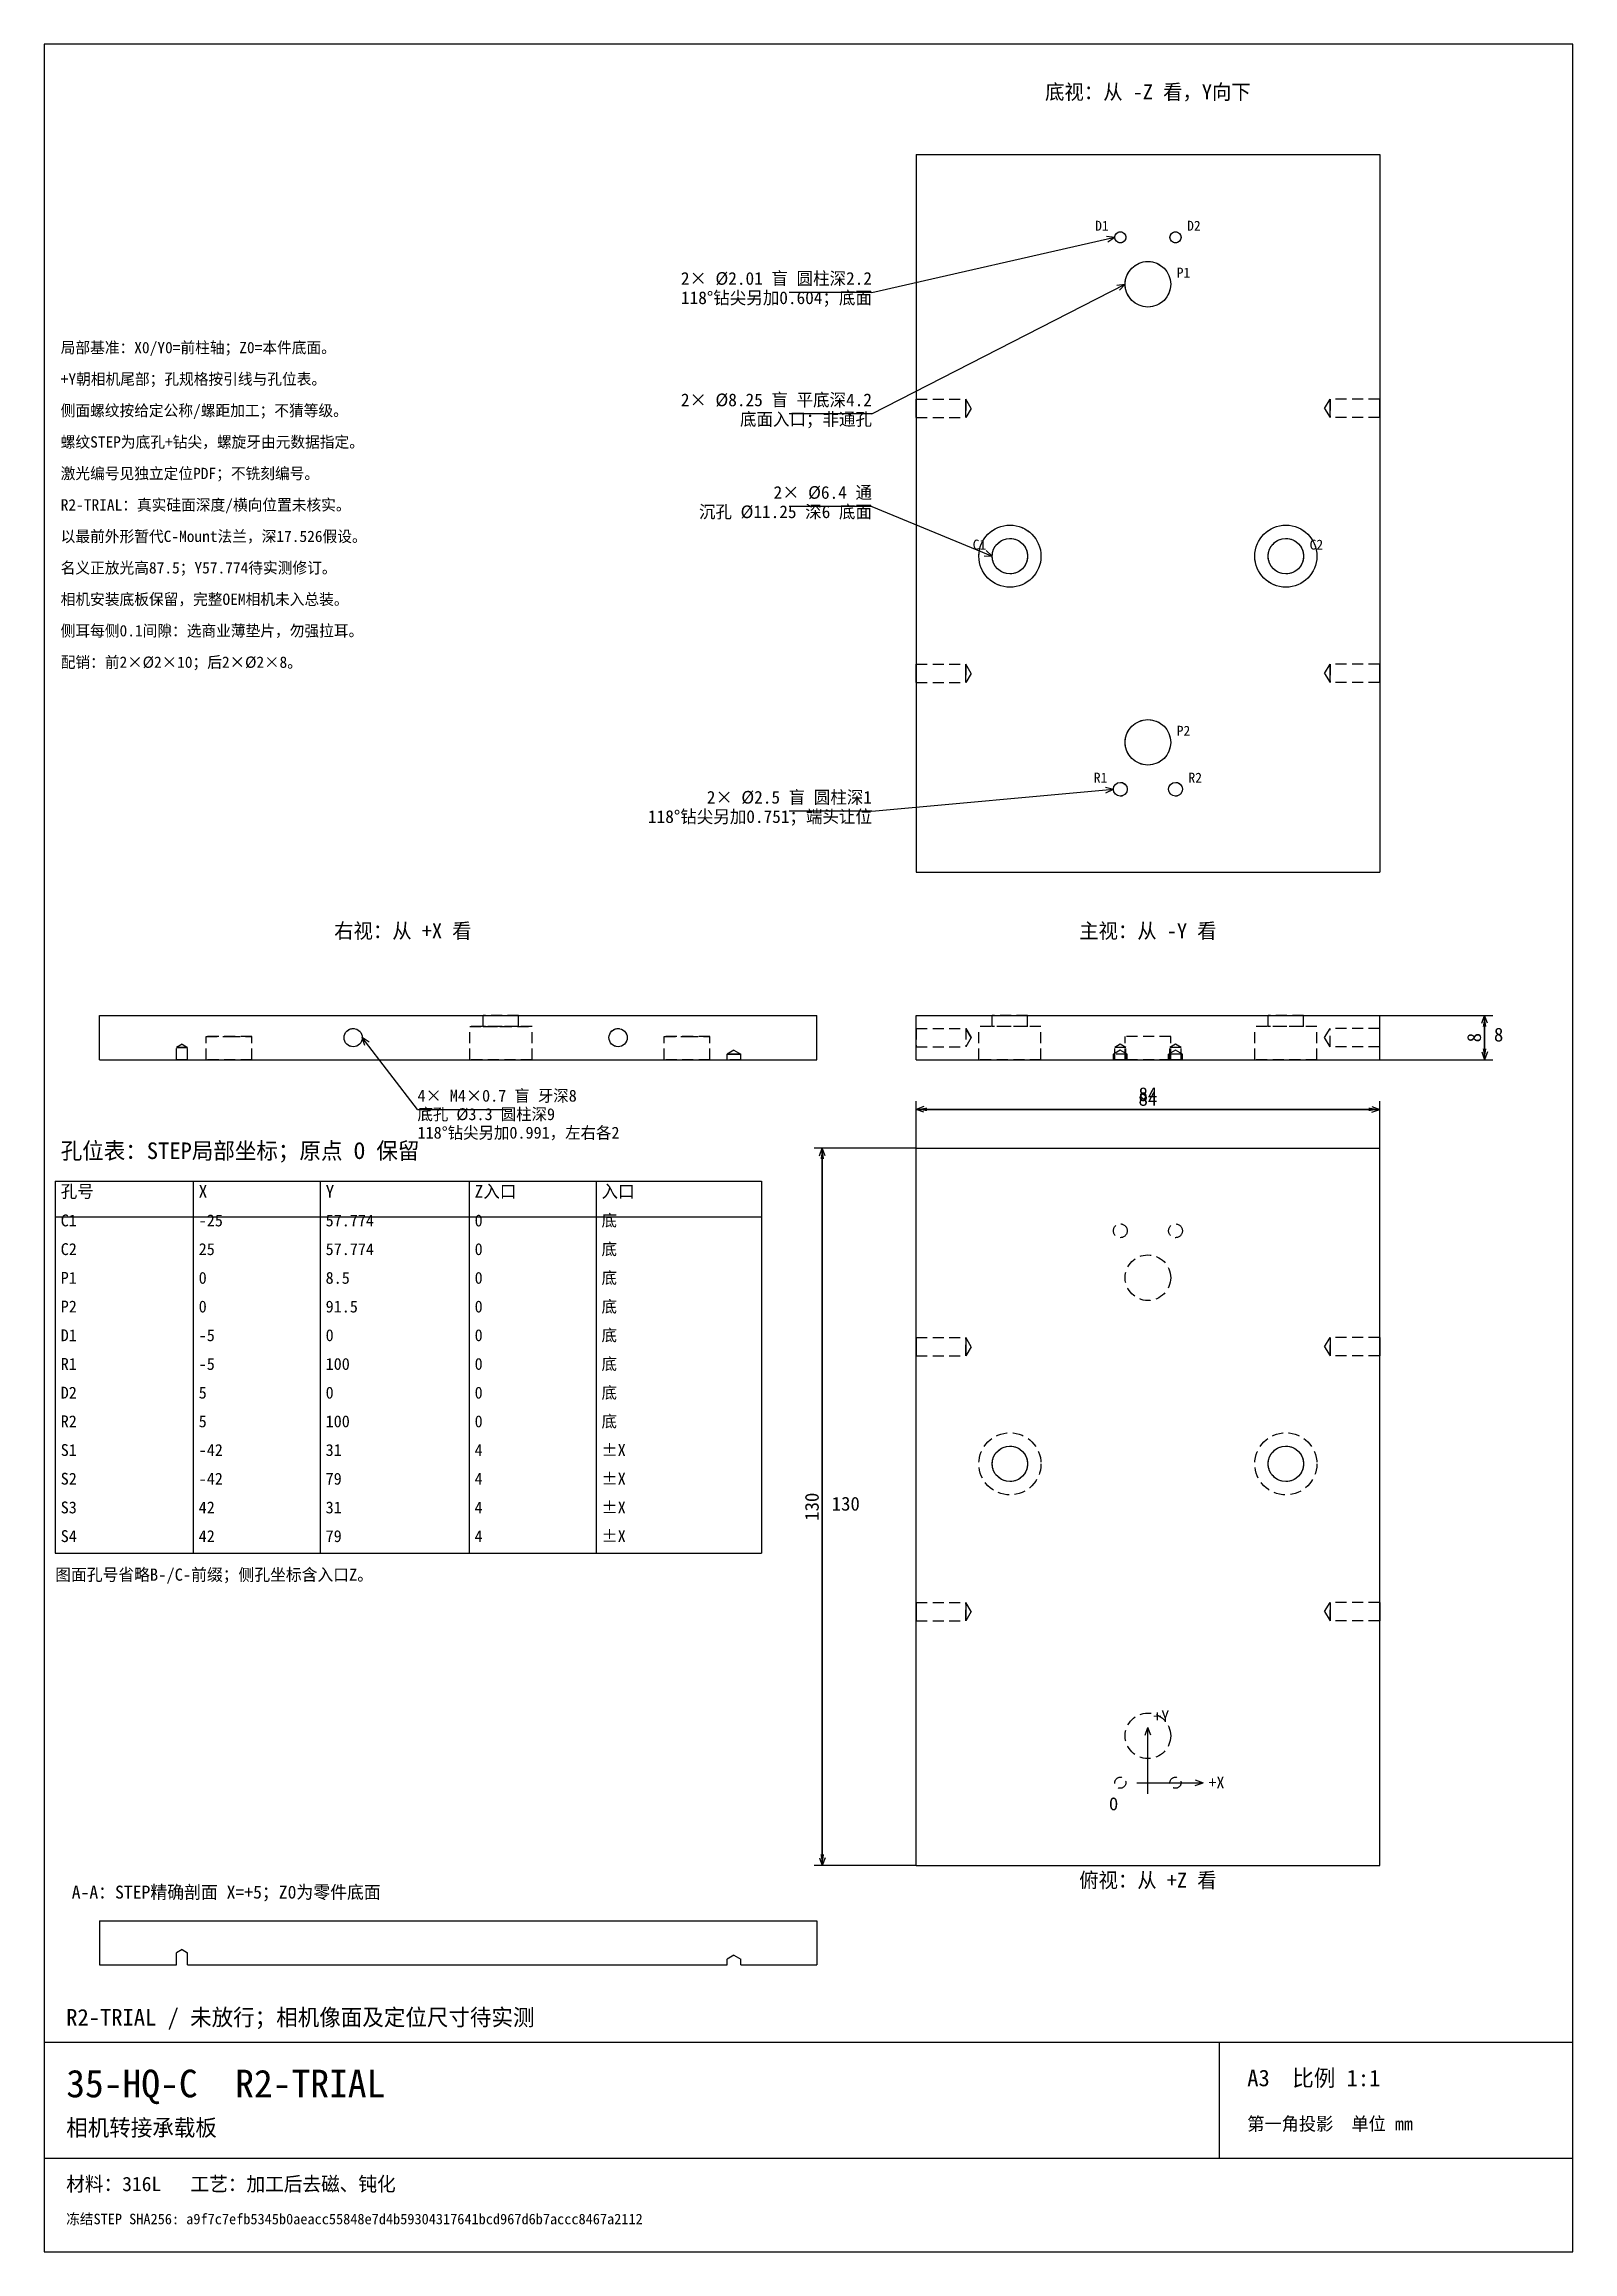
# Model space of a CAD drawing. Header units: millimetres. Extents: x 10 to 287, y 10 to 410.
import ezdxf
from ezdxf.enums import TextEntityAlignment as Align

# ---------------------------------------------------------------- set-up
doc = ezdxf.new("R2010")
doc.units = ezdxf.units.MM
doc.linetypes.add('ZZHIDDEN', pattern=[3, 2, -1])
for name, color, linetype in [('ANNOTATIONS', 3, 'Continuous'), ('DATUM', 1, 'Continuous'), ('DIMENSIONS', 2, 'Continuous'), ('HIDDEN', 8, 'ZZHIDDEN'), ('VISIBLE', 7, 'Continuous')]:
    doc.layers.add(name, color=color, linetype=linetype)
doc.dimstyles.new('ZZ_MM', dxfattribs={"dimtxt": 2.5, "dimasz": 2, "dimexe": 1.5, "dimexo": 1, "dimtad": 1, "dimdec": 3, "dimcen": 2.5, "dimazin": 3, "dimtfac": 1, "dimtmove": 0, "dimatfit": 3})

msp = doc.modelspace()

# ---------------------------------------------------------------- linework, layer by layer
at = {"layer": 'ANNOTATIONS'}
for p, q in [((160, 365), (203.995, 375)), ((202.507, 375.1892), (203.995, 375)), ((202.735, 374.1861), (203.995, 375)), ((160, 365), (145, 365)), ((160, 343), (205.875, 366.5)), ((204.3864, 366.3154), (205.875, 366.5)), ((204.8554, 365.3998), (205.875, 366.5)), ((160, 343), (145, 343)), ((160, 326.226), (145, 326.226)), ((160, 326.226), (181.8, 317.226)), ((180.3013, 317.2883), (181.8, 317.226)), ((180.6938, 318.2391), (181.8, 317.226)), ((160, 271), (203.75, 275)), ((202.3, 275.3839), (203.75, 275)), ((202.3936, 274.3595), (203.75, 275)), ((160, 271), (145, 271)), ((77.65, 217), (67.65, 230)), ((68.1014, 228.5695), (67.65, 230)), ((68.9168, 229.1967), (67.65, 230)), ((77.65, 217), (93.65, 217)), ((12, 204), (12, 136.6)), ((12, 204), (140, 204)), ((37, 204), (37, 136.6)), ((60, 204), (60, 136.6)), ((87, 204), (87, 136.6)), ((110, 204), (110, 136.6)), ((140, 204), (140, 136.6)), ((12, 197.5), (140, 197.5)), ((12, 136.6), (140, 136.6))]:
    msp.add_line(p, q, dxfattribs=at)
at = {"layer": 'DATUM'}
for p, q in [((209.4857, 103.5909), (210, 105)), ((210, 95), (210, 105)), ((210.5143, 103.5909), (210, 105)), ((210, 93), (210, 97)), ((208, 95), (212, 95)), ((210, 95), (220, 95)), ((218.5909, 95.5143), (220, 95)), ((218.5909, 94.4857), (220, 95))]:
    msp.add_line(p, q, dxfattribs=at)
at = {"layer": 'DIMENSIONS'}
for p, q in [((252, 234), (272, 234)), ((270.4857, 232.5909), (271, 234)), ((271, 234), (271, 226)), ((271, 226), (271, 234)), ((271.5143, 232.5909), (271, 234)), ((252, 226), (272, 226)), ((270.4857, 227.4091), (271, 226)), ((271.5143, 227.4091), (271, 226)), ((168, 210), (168, 218)), ((169.4091, 217.5143), (168, 217)), ((252, 217), (168, 217)), ((169.4091, 216.4857), (168, 217)), ((168, 217), (252, 217)), ((250.5909, 217.5143), (252, 217)), ((250.5909, 216.4857), (252, 217)), ((252, 210), (252, 218)), ((150.4857, 208.5909), (151, 210)), ((151, 210), (151, 80)), ((151, 80), (151, 210)), ((151.5143, 208.5909), (151, 210)), ((168, 210), (152, 210)), ((150.4857, 81.4091), (151, 80)), ((151.5143, 81.4091), (151, 80)), ((168, 80), (152, 80))]:
    msp.add_line(p, q, dxfattribs=at)
at = {"layer": 'HIDDEN'}
for p, q in [((168, 390), (168, 260)), ((168, 390), (252, 390)), ((252, 390), (252, 260)), ((168, 344), (168, 345.65)), ((168, 345.65), (168, 342.35)), ((168, 345.65), (177, 345.65)), ((168, 342.35), (168, 344)), ((177, 344), (177, 345.65)), ((177, 345.65), (177, 342.35)), ((177.9914, 344), (177, 345.65)), ((177, 342.35), (177, 344)), ((242.0086, 344), (243, 345.65)), ((242.0086, 344), (243, 342.35)), ((243, 344), (243, 345.65)), ((243, 345.65), (243, 342.35)), ((252, 345.65), (243, 345.65)), ((243, 342.35), (243, 344)), ((252, 344), (252, 345.65)), ((252, 345.65), (252, 342.35)), ((252, 342.35), (252, 344)), ((168, 342.35), (177, 342.35)), ((177.9914, 344), (177, 342.35)), ((252, 342.35), (243, 342.35)), ((168, 296), (168, 297.65)), ((168, 297.65), (168, 294.35)), ((168, 297.65), (177, 297.65)), ((168, 294.35), (168, 296)), ((177, 296), (177, 297.65)), ((177, 297.65), (177, 294.35)), ((177.9914, 296), (177, 297.65)), ((177, 294.35), (177, 296)), ((242.0086, 296), (243, 297.65)), ((242.0086, 296), (243, 294.35)), ((243, 296), (243, 297.65)), ((243, 297.65), (243, 294.35)), ((252, 297.65), (243, 297.65)), ((243, 294.35), (243, 296)), ((252, 296), (252, 297.65)), ((252, 297.65), (252, 294.35)), ((252, 294.35), (252, 296)), ((168, 294.35), (177, 294.35)), ((177.9914, 296), (177, 294.35)), ((252, 294.35), (243, 294.35)), ((168, 260), (252, 260)), ((20, 226), (20, 234)), ((20, 234), (150, 234)), ((98.399, 232), (87.149, 232)), ((87.149, 232), (92.774, 232)), ((87.149, 226), (87.149, 232)), ((95.974, 234), (89.574, 234)), ((89.574, 234), (92.774, 234)), ((89.574, 232), (89.574, 234)), ((95.974, 232), (89.574, 232)), ((89.574, 232), (92.774, 232)), ((92.774, 234), (95.974, 234)), ((92.774, 232), (95.974, 232)), ((92.774, 232), (98.399, 232)), ((95.974, 232), (95.974, 234)), ((98.399, 226), (98.399, 232)), ((150, 226), (150, 234)), ((168, 226), (168, 234)), ((168, 234), (252, 234)), ((190.625, 232), (179.375, 232)), ((179.375, 226), (179.375, 232)), ((188.2, 234), (181.8, 234)), ((181.8, 232), (181.8, 234)), ((188.2, 232), (181.8, 232)), ((188.2, 232), (188.2, 234)), ((190.625, 226), (190.625, 232)), ((240.625, 232), (229.375, 232)), ((229.375, 226), (229.375, 232)), ((238.2, 234), (231.8, 234)), ((231.8, 232), (231.8, 234)), ((238.2, 232), (231.8, 232)), ((238.2, 232), (238.2, 234)), ((240.625, 226), (240.625, 232)), ((252, 226), (252, 234)), ((35, 228.8039), (33.995, 228.2)), ((36.005, 228.2), (33.995, 228.2)), ((33.995, 228.2), (35, 228.2)), ((33.995, 226), (33.995, 228.2)), ((35, 228.8039), (36.005, 228.2)), ((35, 228.2), (36.005, 228.2)), ((36.005, 226), (36.005, 228.2)), ((47.625, 230.2), (39.375, 230.2)), ((39.375, 230.2), (43.5, 230.2)), ((39.375, 226), (39.375, 230.2)), ((43.5, 230.2), (47.625, 230.2)), ((47.625, 226), (47.625, 230.2)), ((130.625, 230.2), (122.375, 230.2)), ((122.375, 230.2), (126.5, 230.2)), ((122.375, 226), (122.375, 230.2)), ((126.5, 230.2), (130.625, 230.2)), ((130.625, 226), (130.625, 230.2)), ((168, 231.65), (168, 228.35)), ((168, 231.65), (177, 231.65)), ((168, 228.35), (177, 228.35)), ((177, 231.65), (177, 228.35)), ((177, 231.65), (177.9914, 230)), ((177.9914, 230), (177, 231.65)), ((177.9914, 230), (177, 228.35)), ((205, 228.8039), (203.995, 228.2)), ((206.005, 228.2), (203.995, 228.2)), ((203.995, 226), (203.995, 228.2)), ((206.005, 228.2), (205, 228.8039)), ((214.125, 230.2), (205.875, 230.2)), ((205.875, 226), (205.875, 230.2)), ((206.005, 226), (206.005, 228.2)), ((215, 228.8039), (213.995, 228.2)), ((216.005, 228.2), (213.995, 228.2)), ((213.995, 226), (213.995, 228.2)), ((214.125, 226), (214.125, 230.2)), ((216.005, 228.2), (215, 228.8039)), ((216.005, 226), (216.005, 228.2)), ((242.0086, 230), (243, 231.65)), ((243, 228.35), (242.0086, 230)), ((243, 228.35), (243, 231.65)), ((252, 231.65), (243, 231.65)), ((252, 228.35), (243, 228.35)), ((252, 228.35), (252, 231.65)), ((20, 226), (150, 226)), ((36.005, 226), (33.995, 226)), ((33.995, 226), (35, 226)), ((35, 226), (36.005, 226)), ((47.625, 226), (39.375, 226)), ((39.375, 226), (43.5, 226)), ((43.5, 226), (47.625, 226)), ((98.399, 226), (87.149, 226)), ((87.149, 226), (92.774, 226)), ((92.774, 226), (98.399, 226)), ((130.625, 226), (122.375, 226)), ((122.375, 226), (126.5, 226)), ((126.5, 226), (130.625, 226)), ((135, 227.7511), (133.75, 227)), ((136.25, 227), (133.75, 227)), ((133.75, 227), (135, 227)), ((133.75, 226), (133.75, 227)), ((136.25, 226), (133.75, 226)), ((133.75, 226), (135, 226)), ((135, 227.7511), (136.25, 227)), ((135, 227), (136.25, 227)), ((135, 226), (136.25, 226)), ((136.25, 226), (136.25, 227)), ((168, 226), (252, 226)), ((190.625, 226), (179.375, 226)), ((205, 227.7511), (203.75, 227)), ((206.25, 227), (203.75, 227)), ((203.75, 226), (203.75, 227)), ((206.25, 226), (203.75, 226)), ((206.005, 226), (203.995, 226)), ((206.25, 227), (205, 227.7511)), ((214.125, 226), (205.875, 226)), ((206.25, 226), (206.25, 227)), ((215, 227.7511), (213.75, 227)), ((216.25, 227), (213.75, 227)), ((213.75, 226), (213.75, 227)), ((216.25, 226), (213.75, 226)), ((216.005, 226), (213.995, 226)), ((216.25, 227), (215, 227.7511)), ((216.25, 226), (216.25, 227)), ((240.625, 226), (229.375, 226)), ((168, 80), (168, 210)), ((168, 210), (252, 210)), ((252, 80), (252, 210)), ((168, 172.35), (168, 175.65)), ((168, 175.65), (168, 174)), ((168, 175.65), (177, 175.65)), ((168, 174), (168, 172.35)), ((168, 172.35), (177, 172.35)), ((177, 172.35), (177, 175.65)), ((177, 175.65), (177, 174)), ((177.9914, 174), (177, 175.65)), ((177, 174), (177, 172.35)), ((177.9914, 174), (177, 172.35)), ((242.0086, 174), (243, 175.65)), ((242.0086, 174), (243, 172.35)), ((243, 172.35), (243, 175.65)), ((243, 175.65), (243, 174)), ((252, 175.65), (243, 175.65)), ((243, 174), (243, 172.35)), ((252, 172.35), (243, 172.35)), ((252, 172.35), (252, 175.65)), ((252, 175.65), (252, 174)), ((252, 174), (252, 172.35)), ((168, 124.35), (168, 127.65)), ((168, 127.65), (168, 126)), ((168, 127.65), (177, 127.65)), ((168, 126), (168, 124.35)), ((168, 124.35), (177, 124.35)), ((177, 124.35), (177, 127.65)), ((177, 127.65), (177, 126)), ((177.9914, 126), (177, 127.65)), ((177, 126), (177, 124.35)), ((177.9914, 126), (177, 124.35)), ((242.0086, 126), (243, 127.65)), ((242.0086, 126), (243, 124.35)), ((243, 124.35), (243, 127.65)), ((243, 127.65), (243, 126)), ((252, 127.65), (243, 127.65)), ((243, 126), (243, 124.35)), ((252, 124.35), (243, 124.35)), ((252, 124.35), (252, 127.65)), ((252, 127.65), (252, 126)), ((252, 126), (252, 124.35)), ((168, 80), (252, 80))]:
    msp.add_line(p, q, dxfattribs=at)
for centre, radius in [((205, 375), 1.005), ((215, 375), 1.005), ((210, 366.5), 4.125), ((185, 317.226), 5.625), ((185, 317.226), 3.2), ((235, 317.226), 5.625), ((235, 317.226), 3.2), ((210, 283.5), 4.125), ((205, 275), 1.25), ((215, 275), 1.25), ((66, 230), 1.65), ((114, 230), 1.65), ((205, 195), 1.25), ((215, 195), 1.25), ((210, 186.5), 4.125), ((185, 152.774), 5.625), ((235, 152.774), 5.625), ((185, 152.774), 3.2), ((235, 152.774), 3.2), ((210, 103.5), 4.125), ((205, 95), 1.005), ((215, 95), 1.005)]:
    msp.add_circle(centre, radius, dxfattribs=at)
at = {"layer": 'VISIBLE'}
for p, q in [((287, 410), (10, 410)), ((10, 410), (10, 10)), ((287, 10), (287, 410)), ((168, 390), (168, 260)), ((168, 390), (252, 390)), ((252, 390), (252, 260)), ((168, 260), (252, 260)), ((20, 226), (20, 234)), ((20, 234), (150, 234)), ((150, 226), (150, 234)), ((168, 226), (168, 234)), ((168, 234), (252, 234)), ((252, 226), (252, 234)), ((20, 226), (150, 226)), ((168, 226), (252, 226)), ((168, 80), (168, 210)), ((168, 210), (252, 210)), ((252, 80), (252, 210)), ((168, 80), (252, 80)), ((20, 70), (20, 62)), ((20, 70), (150, 70)), ((150, 70), (150, 62)), ((35, 64.8039), (33.995, 64.2)), ((33.995, 62), (33.995, 64.2)), ((35, 64.8039), (36.005, 64.2)), ((36.005, 62), (36.005, 64.2)), ((20, 62), (33.995, 62)), ((36.005, 62), (133.75, 62)), ((135, 63.7511), (133.75, 63)), ((133.75, 62), (133.75, 63)), ((135, 63.7511), (136.25, 63)), ((136.25, 62), (136.25, 63)), ((136.25, 62), (150, 62)), ((10, 48), (287, 48)), ((223, 27), (223, 48)), ((10, 27), (287, 27)), ((10, 10), (287, 10))]:
    msp.add_line(p, q, dxfattribs=at)
for centre, radius in [((205, 375), 1.005), ((215, 375), 1.005), ((210, 366.5), 4.125), ((185, 317.226), 5.625), ((185, 317.226), 3.2), ((235, 317.226), 5.625), ((235, 317.226), 3.2), ((210, 283.5), 4.125), ((205, 275), 1.25), ((215, 275), 1.25), ((66, 230), 1.65), ((114, 230), 1.65), ((185, 152.774), 3.2), ((235, 152.774), 3.2)]:
    msp.add_circle(centre, radius, dxfattribs=at)

# ---------------------------------------------------------------- texts
at = {"layer": 'ANNOTATIONS'}
for s, p in [('底视：从 -Z 看，Y向下', (210, 400)), ('右视：从 +X 看', (75, 248)), ('主视：从 -Y 看', (210, 248)), ('俯视：从 +Z 看', (210, 76))]:
    msp.add_text(s, height=2.7, dxfattribs=at).set_placement(p, align=Align.CENTER)
for s, height, p in [('D1', 1.8, (202.895, 376.2)), ('2× Ø2.01 盲 圆柱深2.2', 2.3, (160, 366.4)), ('118°钻尖另加0.604；底面', 2.3, (160, 362.9)), ('2× Ø8.25 盲 平底深4.2', 2.3, (160, 344.4)), ('底面入口；非通孔', 2.3, (160, 340.9)), ('2× Ø6.4 通', 2.3, (160, 327.626)), ('沉孔 Ø11.25 深6 底面', 2.3, (160, 324.126)), ('C1', 1.8, (180.7, 318.426)), ('R1', 1.8, (202.65, 276.2)), ('2× Ø2.5 盲 圆柱深1', 2.3, (160, 272.4)), ('118°钻尖另加0.751；端头让位', 2.3, (160, 268.9))]:
    msp.add_text(s, height=height, dxfattribs=at).set_placement(p, align=Align.RIGHT)
for s, height, p in [('D2', 1.8, (217.105, 376.2)), ('P1', 1.8, (215.225, 367.7)), ('局部基准：X0/Y0=前柱轴；Z0=本件底面。', 2.05, (13, 354)), ('+Y朝相机尾部；孔规格按引线与孔位表。', 2.05, (13, 348.3)), ('侧面螺纹按给定公称/螺距加工；不猜等级。', 2.05, (13, 342.6)), ('螺纹STEP为底孔+钻尖，螺旋牙由元数据指定。', 2.05, (13, 336.9)), ('激光编号见独立定位PDF；不铣刻编号。', 2.05, (13, 331.2)), ('R2-TRIAL：真实硅面深度/横向位置未核实。', 2.05, (13, 325.5)), ('以最前外形暂代C-Mount法兰，深17.526假设。', 2.05, (13, 319.8)), ('C2', 1.8, (239.3, 318.426)), ('名义正放光高87.5；Y57.774待实测修订。', 2.05, (13, 314.1)), ('相机安装底板保留，完整OEM相机未入总装。', 2.05, (13, 308.4)), ('侧耳每侧0.1间隙：选商业薄垫片，勿强拉耳。', 2.05, (13, 302.7)), ('配销：前2×Ø2×10；后2×Ø2×8。', 2.05, (13, 297)), ('P2', 1.8, (215.225, 284.7)), ('R2', 1.8, (217.35, 276.2)), ('4× M4×0.7 盲 牙深8', 2.15, (77.65, 218.4)), ('底孔 Ø3.3 圆柱深9', 2.15, (77.65, 215.05)), ('118°钻尖另加0.991，左右各2', 2.15, (77.65, 211.7)), ('孔位表：STEP局部坐标；原点 O 保留', 3, (13, 208)), ('孔号', 2.3, (13, 201)), ('X', 2.3, (38, 201)), ('Y', 2.3, (61, 201)), ('Z入口', 2.3, (88, 201)), ('入口', 2.3, (111, 201)), ('C1', 2.15, (13, 195.8)), ('-25', 2.15, (38, 195.8)), ('57.774', 2.15, (61, 195.8)), ('0', 2.15, (88, 195.8)), ('底', 2.15, (111, 195.8)), ('C2', 2.15, (13, 190.6)), ('25', 2.15, (38, 190.6)), ('57.774', 2.15, (61, 190.6)), ('0', 2.15, (88, 190.6)), ('底', 2.15, (111, 190.6)), ('P1', 2.15, (13, 185.4)), ('0', 2.15, (38, 185.4)), ('8.5', 2.15, (61, 185.4)), ('0', 2.15, (88, 185.4)), ('底', 2.15, (111, 185.4)), ('P2', 2.15, (13, 180.2)), ('0', 2.15, (38, 180.2)), ('91.5', 2.15, (61, 180.2)), ('0', 2.15, (88, 180.2)), ('底', 2.15, (111, 180.2)), ('D1', 2.15, (13, 175)), ('-5', 2.15, (38, 175)), ('0', 2.15, (61, 175)), ('0', 2.15, (88, 175)), ('底', 2.15, (111, 175)), ('底', 2.15, (111, 169.8)), ('R1', 2.15, (13, 169.8)), ('-5', 2.15, (38, 169.8)), ('100', 2.15, (61, 169.8)), ('0', 2.15, (88, 169.8)), ('D2', 2.15, (13, 164.6)), ('5', 2.15, (38, 164.6)), ('0', 2.15, (61, 164.6)), ('0', 2.15, (88, 164.6)), ('底', 2.15, (111, 164.6)), ('R2', 2.15, (13, 159.4)), ('5', 2.15, (38, 159.4)), ('100', 2.15, (61, 159.4)), ('0', 2.15, (88, 159.4)), ('底', 2.15, (111, 159.4)), ('S1', 2.15, (13, 154.2)), ('-42', 2.15, (38, 154.2)), ('31', 2.15, (61, 154.2)), ('4', 2.15, (88, 154.2)), ('±X', 2.15, (111, 154.2)), ('S2', 2.15, (13, 149)), ('-42', 2.15, (38, 149)), ('79', 2.15, (61, 149)), ('4', 2.15, (88, 149)), ('±X', 2.15, (111, 149)), ('S3', 2.15, (13, 143.8)), ('42', 2.15, (38, 143.8)), ('31', 2.15, (61, 143.8)), ('4', 2.15, (88, 143.8)), ('±X', 2.15, (111, 143.8)), ('S4', 2.15, (13, 138.6)), ('42', 2.15, (38, 138.6)), ('79', 2.15, (61, 138.6)), ('4', 2.15, (88, 138.6)), ('±X', 2.15, (111, 138.6)), ('图面孔号省略B-/C-前缀；侧孔坐标含入口Z。', 2.2, (12, 131.6)), ('+Y', 2.1, (211, 106)), ('+X', 2.1, (221, 94)), ('O', 2.3, (203, 90)), ('A-A：STEP精确剖面 X=+5；Z0为零件底面', 2.35, (15, 74)), ('R2-TRIAL / 未放行；相机像面及定位尺寸待实测', 3, (14, 51)), ('35-HQ-C  R2-TRIAL', 5, (14, 38)), ('A3  比例 1:1', 3, (228, 40)), ('相机转接承载板', 3, (14, 31)), ('第一角投影  单位 mm', 2.4, (228, 32)), ('材料：316L   工艺：加工后去磁、钝化', 2.6, (14, 21)), ('冻结STEP SHA256: a9f7c7efb5345b0aeacc55848e7d4b59304317641bcd967d6b7accc8467a2112', 1.9, (14, 15))]:
    msp.add_text(s, height=height, dxfattribs=at).set_placement(p)
at = {"layer": 'DIMENSIONS'}
for s, p in [('8', (272.7, 229.3)), ('130', (152.7, 144.3))]:
    msp.add_text(s, height=2.5, dxfattribs=at).set_placement(p)
msp.add_text('84', height=2.5, dxfattribs=at).set_placement((210, 218.5), align=Align.CENTER)

# ---------------------------------------------------------------- dimensions: what is measured, and where the dimension line sits
for base, p1, p2 in [((271, 226), (252, 226), (252, 234)), ((151, 80), (168, 80), (168, 210))]:
    msp.add_linear_dim(base=base, p1=p1, p2=p2, angle=90, dimstyle='ZZ_MM', dxfattribs=at).render()
msp.add_linear_dim(base=(168, 217), p1=(168, 210), p2=(252, 210), dimstyle='ZZ_MM', dxfattribs=at).render()

doc.saveas('drawing.dxf')
